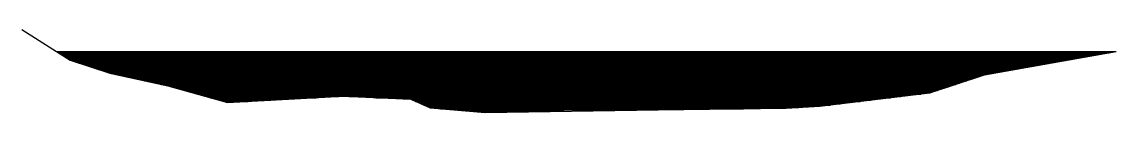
# Model space of a CAD drawing. Header units: inches. Extents: x 0 to 89.7, y 0 to 6.8.
import ezdxf

# ---------------------------------------------------------------- set-up
doc = ezdxf.new("R2010")
doc.units = ezdxf.units.IN
doc.header["$MEASUREMENT"] = 0
doc.layers.add('Contour', color=7, linetype='Continuous')
doc.layers.add('WSZ', color=80, linetype='Continuous')

msp = doc.modelspace()

# ---------------------------------------------------------------- linework, layer by layer
at = {"layer": 'Contour'}
msp.add_lwpolyline([(0, 6.79), (3.95, 4.29), (7.22, 3.22), (11.97, 2.18), (16.86, 0.81), (26.34, 1.32), (31.88, 1.07), (33.46, 0.37), (37.96, 0), (52.14, 0.22), (62.63, 0.34), (65.41, 0.5), (74.41, 1.59), (78.9, 3.09), (89.681, 5)], dxfattribs=at)
at = {"layer": 'WSZ'}
for p, q in [((2.828, 5), (89.681, 5)), ((2.986, 4.9), (89.116, 4.9)), ((3.144, 4.8), (88.552, 4.8)), ((3.302, 4.7), (87.987, 4.7)), ((3.46, 4.6), (87.423, 4.6)), ((3.618, 4.5), (86.858, 4.5)), ((3.776, 4.4), (86.294, 4.4)), ((3.934, 4.3), (85.73, 4.3)), ((4.225, 4.2), (85.165, 4.2)), ((4.531, 4.1), (84.601, 4.1)), ((4.836, 4), (84.036, 4)), ((5.142, 3.9), (83.472, 3.9)), ((5.447, 3.8), (82.907, 3.8)), ((5.753, 3.7), (82.343, 3.7)), ((6.059, 3.6), (81.779, 3.6)), ((6.364, 3.5), (81.214, 3.5)), ((6.67, 3.4), (80.65, 3.4)), ((6.976, 3.3), (80.085, 3.3)), ((7.311, 3.2), (79.521, 3.2)), ((7.768, 3.1), (78.956, 3.1)), ((8.225, 3), (78.631, 3)), ((8.682, 2.9), (78.331, 2.9)), ((9.138, 2.8), (78.032, 2.8)), ((9.595, 2.7), (77.733, 2.7)), ((10.052, 2.6), (77.433, 2.6)), ((10.508, 2.5), (77.134, 2.5)), ((10.965, 2.4), (76.835, 2.4)), ((11.422, 2.3), (76.535, 2.3)), ((11.879, 2.2), (76.236, 2.2)), ((12.256, 2.1), (75.937, 2.1)), ((12.612, 2), (75.637, 2)), ((12.969, 1.9), (75.338, 1.9)), ((13.326, 1.8), (75.039, 1.8)), ((13.683, 1.7), (74.739, 1.7)), ((14.04, 1.6), (74.44, 1.6)), ((14.397, 1.5), (73.667, 1.5)), ((14.754, 1.4), (72.841, 1.4)), ((15.111, 1.3), (25.968, 1.3)), ((15.468, 1.2), (24.109, 1.2)), ((15.825, 1.1), (22.251, 1.1)), ((16.182, 1), (20.392, 1)), ((16.539, 0.9), (18.533, 0.9)), ((26.783, 1.3), (72.016, 1.3)), ((28.999, 1.2), (71.19, 1.2)), ((31.215, 1.1), (70.364, 1.1)), ((32.038, 1), (69.538, 1)), ((32.264, 0.9), (68.713, 0.9)), ((32.489, 0.8), (67.887, 0.8)), ((32.715, 0.7), (67.061, 0.7)), ((32.941, 0.6), (66.236, 0.6)), ((33.167, 0.5), (65.41, 0.5)), ((33.392, 0.4), (63.672, 0.4)), ((34.311, 0.3), (59.133, 0.3)), ((35.528, 0.2), (50.851, 0.2)), ((36.744, 0.1), (44.405, 0.1))]:
    msp.add_line(p, q, dxfattribs=at)

doc.saveas('drawing.dxf')
